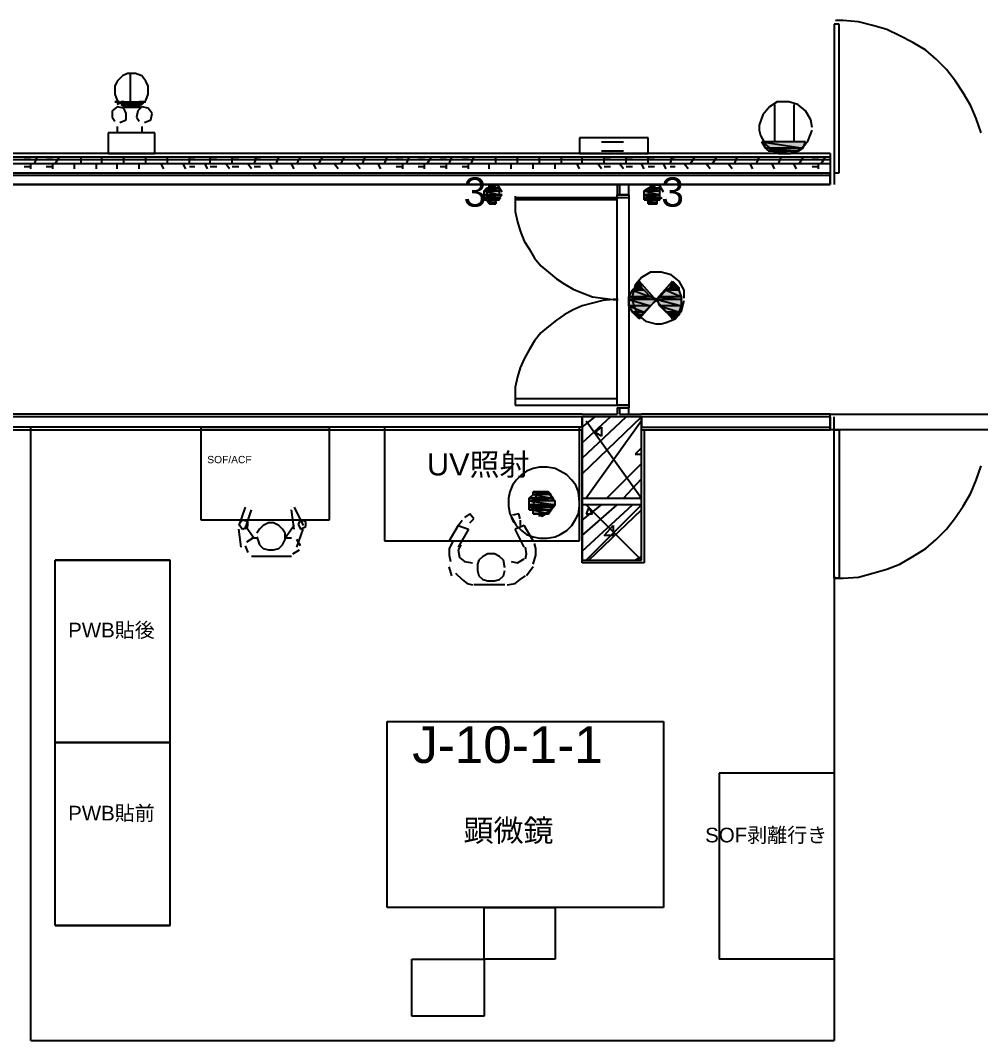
# Model space of a CAD drawing. Header units: millimetres. Extents: x 5 to 415, y 48 to 251.
# Drawn here: x 201.95 to 215.06, y 94.92 to 108.85 of the extents above; entities that cross this region are included whole.
import ezdxf

# ---------------------------------------------------------------- set-up
doc = ezdxf.new("R2010")
doc.units = ezdxf.units.MM
for name, color, linetype in [('H', 7, 'Continuous'), ('P', 7, 'Continuous'), ('T', 7, 'Continuous')]:
    doc.layers.add(name, color=color, linetype=linetype)

msp = doc.modelspace()

# ---------------------------------------------------------------- hatches: boundary and pattern name
at = {"layer": 'H', "linetype": 'Continuous'}
for points in [[(203.288, 107.703), (203.235, 107.738), (203.323, 107.738), (203.288, 107.703)], [(203.288, 107.703), (203.323, 107.738), (203.323, 107.703), (203.288, 107.703)], [(203.323, 107.703), (203.323, 107.738), (203.376, 107.738), (203.376, 107.65), (203.323, 107.703)], [(203.376, 107.65), (203.376, 107.738), (203.412, 107.738), (203.412, 107.65), (203.376, 107.65)], [(203.412, 107.65), (203.412, 107.738), (203.447, 107.738), (203.447, 107.65), (203.412, 107.65)], [(203.447, 107.65), (203.447, 107.738), (203.5, 107.738), (203.5, 107.65), (203.447, 107.65)], [(203.5, 107.65), (203.5, 107.738), (203.535, 107.738), (203.535, 107.65), (203.5, 107.65)], [(203.535, 107.65), (203.535, 107.738), (203.588, 107.738), (203.588, 107.65), (203.535, 107.65)], [(203.588, 107.703), (203.588, 107.738), (203.623, 107.738), (203.623, 107.703), (203.588, 107.703)], [(203.623, 107.703), (203.623, 107.738), (203.659, 107.738), (203.623, 107.703)], [(212.125, 107.103), (212.09, 107.192), (212.69, 107.192), (212.637, 107.103), (212.125, 107.103)], [(212.178, 107.068), (212.125, 107.103), (212.637, 107.103), (212.602, 107.068), (212.178, 107.068)], [(212.302, 107.015), (212.249, 107.068), (212.549, 107.068), (212.46, 107.015), (212.302, 107.015)], [(208.28, 106.504), (208.315, 106.557), (208.492, 106.557), (208.492, 106.504), (208.28, 106.504)], [(208.28, 106.468), (208.28, 106.504), (208.492, 106.504), (208.492, 106.468), (208.28, 106.468)], [(208.28, 106.433), (208.28, 106.468), (208.527, 106.468), (208.492, 106.433), (208.28, 106.433)], [(208.368, 106.557), (208.368, 106.592), (208.403, 106.592), (208.456, 106.557), (208.368, 106.557)], [(210.485, 106.504), (210.52, 106.557), (210.697, 106.557), (210.697, 106.504), (210.485, 106.504)], [(210.485, 106.468), (210.485, 106.504), (210.697, 106.504), (210.697, 106.468), (210.485, 106.468)], [(210.485, 106.433), (210.485, 106.468), (210.697, 106.468), (210.697, 106.433), (210.485, 106.433)], [(210.573, 106.557), (210.573, 106.592), (210.608, 106.592), (210.608, 106.557), (210.573, 106.557)], [(208.28, 106.38), (208.28, 106.433), (208.492, 106.433), (208.492, 106.38), (208.28, 106.38)], [(208.368, 106.345), (208.315, 106.38), (208.456, 106.38), (208.456, 106.345), (208.368, 106.345)], [(210.485, 106.38), (210.485, 106.433), (210.697, 106.433), (210.697, 106.38), (210.485, 106.38)], [(210.52, 106.345), (210.52, 106.38), (210.644, 106.38), (210.644, 106.345), (210.52, 106.345)], [(210.344, 105.198), (210.397, 105.287), (210.432, 105.198), (210.344, 105.198)], [(210.82, 105.198), (210.855, 105.287), (210.943, 105.198), (210.82, 105.198)], [(210.273, 105.075), (210.308, 105.163), (210.485, 105.163), (210.573, 105.075), (210.273, 105.075)], [(210.273, 105.04), (210.273, 105.075), (210.573, 105.075), (210.644, 105.04), (210.273, 105.04)], [(210.308, 105.163), (210.344, 105.198), (210.432, 105.198), (210.485, 105.163), (210.308, 105.163)], [(210.644, 105.04), (210.697, 105.075), (210.996, 105.075), (210.996, 105.04), (210.644, 105.04)], [(210.697, 105.075), (210.785, 105.163), (210.943, 105.163), (210.996, 105.075), (210.697, 105.075)], [(210.785, 105.163), (210.82, 105.198), (210.943, 105.198), (210.943, 105.163), (210.785, 105.163)], [(210.273, 104.951), (210.273, 105.04), (210.644, 105.04), (210.573, 104.951), (210.273, 104.951)], [(210.308, 104.863), (210.273, 104.951), (210.573, 104.951), (210.485, 104.863), (210.308, 104.863)], [(210.697, 104.951), (210.644, 105.04), (210.996, 105.04), (210.996, 104.951), (210.697, 104.951)], [(210.785, 104.863), (210.697, 104.951), (210.996, 104.951), (210.943, 104.863), (210.785, 104.863)], [(210.344, 104.81), (210.308, 104.863), (210.485, 104.863), (210.432, 104.81), (210.344, 104.81)], [(210.397, 104.775), (210.344, 104.81), (210.432, 104.81), (210.397, 104.775)], [(210.855, 104.775), (210.785, 104.863), (210.943, 104.81), (210.855, 104.775)], [(210.943, 104.81), (210.785, 104.863), (210.943, 104.863), (210.943, 104.81)], [(208.915, 102.323), (208.95, 102.358), (209.215, 102.358), (209.215, 102.323), (208.915, 102.323)], [(208.915, 102.27), (208.915, 102.323), (209.215, 102.323), (209.25, 102.27), (208.915, 102.27)], [(208.95, 102.358), (208.95, 102.411), (209.162, 102.411), (209.215, 102.358), (208.95, 102.358)], [(208.915, 102.235), (208.915, 102.27), (209.25, 102.27), (209.25, 102.235), (208.915, 102.235)], [(208.915, 102.2), (208.915, 102.235), (209.25, 102.235), (209.215, 102.2), (208.915, 102.2)], [(208.915, 102.147), (208.915, 102.2), (209.215, 102.2), (209.215, 102.147), (208.915, 102.147)], [(208.95, 102.112), (208.95, 102.147), (209.215, 102.147), (209.162, 102.112), (208.95, 102.112)], [(209.038, 102.076), (209.038, 102.112), (209.127, 102.112), (209.074, 102.076), (209.038, 102.076)]]:
    msp.add_hatch(color=256, dxfattribs=at).paths.add_polyline_path(points)

# ---------------------------------------------------------------- linework, layer by layer
at = {"layer": 'P'}
for points in [[(213.184, 108.85), (213.078, 108.85)], [(213.395, 108.832), (213.184, 108.85)], [(213.131, 108.797), (213.06, 108.797)], [(213.06, 108.797), (213.06, 106.768)], [(213.131, 106.768), (213.131, 108.797)], [(213.589, 108.779), (213.395, 108.832)], [(213.783, 108.726), (213.589, 108.779)], [(213.96, 108.638), (213.783, 108.726)], [(214.136, 108.55), (213.96, 108.638)], [(214.313, 108.444), (214.136, 108.55)], [(214.454, 108.32), (214.313, 108.444)], [(214.595, 108.179), (214.454, 108.32)], [(214.718, 108.021), (214.595, 108.179)], [(203.271, 108.021), (203.235, 107.95)], [(203.271, 108.021), (203.235, 107.95)], [(203.341, 108.091), (203.271, 108.021)], [(203.341, 108.091), (203.271, 108.021)], [(203.412, 108.126), (203.341, 108.091)], [(203.412, 108.126), (203.341, 108.091)], [(203.518, 108.126), (203.412, 108.126)], [(203.518, 108.126), (203.412, 108.126)], [(203.447, 108.126), (203.447, 107.668)], [(203.606, 108.091), (203.518, 108.126)], [(203.606, 108.091), (203.518, 108.126)], [(203.659, 108.021), (203.606, 108.091)], [(203.659, 108.021), (203.606, 108.091)], [(203.694, 107.95), (203.659, 108.021)], [(203.694, 107.95), (203.659, 108.021)], [(214.824, 107.862), (214.718, 108.021)], [(203.235, 107.95), (203.235, 107.844)], [(203.235, 107.95), (203.235, 107.844)], [(203.694, 107.844), (203.694, 107.95)], [(203.694, 107.844), (203.694, 107.95)], [(214.93, 107.685), (214.824, 107.862)], [(203.235, 107.844), (203.271, 107.756)], [(203.235, 107.844), (203.271, 107.756)], [(203.271, 107.738), (203.235, 107.738)], [(203.235, 107.738), (203.271, 107.738)], [(203.271, 107.756), (203.341, 107.703)], [(203.271, 107.756), (203.341, 107.703)], [(203.323, 107.738), (203.271, 107.703)], [(203.271, 107.703), (203.323, 107.738)], [(203.323, 107.738), (203.271, 107.703)], [(203.271, 107.703), (203.323, 107.738)], [(203.359, 107.738), (203.323, 107.703)], [(203.359, 107.738), (203.323, 107.738)], [(203.323, 107.738), (203.359, 107.738)], [(203.412, 107.738), (203.359, 107.668)], [(203.412, 107.738), (203.359, 107.668)], [(203.359, 107.668), (203.359, 107.738)], [(203.359, 107.738), (203.412, 107.738)], [(203.359, 107.668), (203.359, 107.738)], [(203.447, 107.738), (203.412, 107.668)], [(203.447, 107.738), (203.412, 107.668)], [(203.412, 107.668), (203.412, 107.738)], [(203.412, 107.738), (203.447, 107.738)], [(203.412, 107.668), (203.412, 107.738)], [(203.482, 107.738), (203.447, 107.668)], [(203.482, 107.738), (203.447, 107.668)], [(203.447, 107.668), (203.447, 107.738)], [(203.447, 107.738), (203.482, 107.738)], [(203.447, 107.668), (203.447, 107.738)], [(203.535, 107.738), (203.482, 107.668)], [(203.535, 107.738), (203.482, 107.668)], [(203.482, 107.668), (203.482, 107.738)], [(203.482, 107.738), (203.535, 107.738)], [(203.482, 107.668), (203.482, 107.738)], [(203.57, 107.738), (203.535, 107.668)], [(203.57, 107.738), (203.535, 107.668)], [(203.535, 107.668), (203.535, 107.738)], [(203.535, 107.738), (203.57, 107.738)], [(203.535, 107.668), (203.535, 107.738)], [(203.606, 107.738), (203.57, 107.738)], [(203.57, 107.738), (203.606, 107.738)], [(203.57, 107.668), (203.57, 107.738)], [(203.57, 107.738), (203.57, 107.668)], [(203.57, 107.668), (203.57, 107.738)], [(203.57, 107.738), (203.57, 107.703)], [(203.57, 107.668), (203.57, 107.738)], [(203.606, 107.703), (203.659, 107.756)], [(203.606, 107.703), (203.659, 107.756)], [(203.659, 107.738), (203.606, 107.738)], [(203.606, 107.738), (203.659, 107.738)], [(203.659, 107.756), (203.694, 107.844)], [(203.659, 107.756), (203.694, 107.844)], [(203.659, 107.738), (203.659, 107.738)], [(203.659, 107.738), (203.659, 107.738)], [(212.284, 107.738), (212.178, 107.668)], [(212.284, 107.738), (212.178, 107.668)], [(212.355, 107.738), (212.284, 107.738)], [(212.355, 107.738), (212.284, 107.738)], [(212.443, 107.738), (212.355, 107.738)], [(212.443, 107.738), (212.355, 107.738)], [(212.566, 107.703), (212.443, 107.738)], [(212.566, 107.703), (212.443, 107.738)], [(203.271, 107.668), (203.2, 107.615)], [(203.2, 107.615), (203.2, 107.527)], [(203.359, 107.65), (203.271, 107.668)], [(203.323, 107.703), (203.359, 107.668)], [(203.341, 107.703), (203.412, 107.668)], [(203.341, 107.703), (203.412, 107.668)], [(203.359, 107.668), (203.412, 107.668)], [(203.394, 107.58), (203.359, 107.65)], [(203.394, 107.491), (203.394, 107.58)], [(203.412, 107.668), (203.447, 107.668)], [(203.447, 107.668), (203.482, 107.668)], [(203.465, 107.668), (203.606, 107.703)], [(203.465, 107.668), (203.606, 107.703)], [(203.482, 107.668), (203.535, 107.668)], [(203.535, 107.668), (203.57, 107.668)], [(203.553, 107.615), (203.535, 107.527)], [(203.606, 107.668), (203.553, 107.615)], [(203.606, 107.703), (203.57, 107.703)], [(203.57, 107.703), (203.606, 107.703)], [(203.57, 107.703), (203.57, 107.668)], [(203.606, 107.703), (203.606, 107.703)], [(203.606, 107.703), (203.606, 107.703)], [(203.694, 107.65), (203.606, 107.668)], [(203.747, 107.58), (203.694, 107.65)], [(203.729, 107.491), (203.747, 107.58)], [(212.178, 107.668), (212.09, 107.562)], [(212.178, 107.668), (212.09, 107.562)], [(212.249, 107.703), (212.249, 107.192)], [(212.513, 107.703), (212.513, 107.192)], [(212.672, 107.615), (212.566, 107.703)], [(212.672, 107.615), (212.566, 107.703)], [(212.743, 107.491), (212.672, 107.615)], [(212.743, 107.491), (212.672, 107.615)], [(215, 107.509), (214.93, 107.685)], [(203.2, 107.527), (203.235, 107.474)], [(203.306, 107.456), (203.394, 107.491)], [(203.535, 107.527), (203.57, 107.474)], [(203.641, 107.456), (203.729, 107.491)], [(212.09, 107.562), (212.037, 107.421)], [(212.09, 107.562), (212.037, 107.421)], [(212.76, 107.386), (212.743, 107.491)], [(212.76, 107.386), (212.743, 107.491)], [(215.071, 107.315), (215, 107.509)], [(203.782, 107.315), (203.147, 107.315)], [(203.147, 107.315), (203.147, 107.033)], [(203.271, 107.403), (203.271, 107.315)], [(203.606, 107.403), (203.606, 107.315)], [(203.782, 107.033), (203.782, 107.315)], [(212.037, 107.421), (212.037, 107.35)], [(212.037, 107.421), (212.037, 107.35)], [(212.037, 107.35), (212.055, 107.28)], [(212.037, 107.35), (212.055, 107.28)], [(212.707, 107.209), (212.76, 107.35)], [(212.707, 107.209), (212.76, 107.35)], [(210.52, 107.244), (209.585, 107.244)], [(209.585, 107.244), (209.585, 107.033)], [(209.885, 107.192), (210.185, 107.192)], [(210.52, 107.033), (210.52, 107.244)], [(212.055, 107.28), (212.125, 107.156)], [(212.055, 107.28), (212.125, 107.156)], [(212.672, 107.192), (212.072, 107.192)], [(212.072, 107.192), (212.637, 107.103)], [(212.072, 107.192), (212.637, 107.103)], [(212.125, 107.103), (212.072, 107.192)], [(212.672, 107.192), (212.072, 107.192)], [(212.09, 107.192), (212.196, 107.086)], [(212.619, 107.103), (212.707, 107.209)], [(212.619, 107.103), (212.707, 107.209)], [(212.637, 107.103), (212.672, 107.192)], [(213.007, 107.033), (169.157, 107.033)], [(203.147, 107.033), (203.782, 107.033)], [(209.585, 107.033), (210.52, 107.033)], [(209.885, 107.068), (210.185, 107.068)], [(212.125, 107.156), (212.231, 107.068)], [(212.125, 107.156), (212.231, 107.068)], [(212.637, 107.103), (212.125, 107.103)], [(212.637, 107.103), (212.125, 107.103)], [(212.125, 107.103), (212.584, 107.068)], [(212.125, 107.103), (212.584, 107.068)], [(212.161, 107.068), (212.125, 107.103)], [(212.584, 107.068), (212.161, 107.068)], [(212.584, 107.068), (212.161, 107.068)], [(212.161, 107.068), (212.549, 107.068)], [(212.161, 107.068), (212.549, 107.068)], [(212.249, 107.068), (212.161, 107.068)], [(212.196, 107.086), (212.266, 107.05)], [(212.231, 107.068), (212.355, 107.033)], [(212.231, 107.068), (212.355, 107.033)], [(212.549, 107.068), (212.249, 107.068)], [(212.549, 107.068), (212.249, 107.068)], [(212.249, 107.068), (212.46, 107.033)], [(212.249, 107.068), (212.46, 107.033)], [(212.302, 107.033), (212.249, 107.068)], [(212.266, 107.05), (212.355, 107.033)], [(212.46, 107.033), (212.302, 107.033)], [(212.46, 107.033), (212.302, 107.033)], [(212.302, 107.033), (212.425, 107.033)], [(212.302, 107.033), (212.425, 107.033)], [(212.337, 107.033), (212.302, 107.033)], [(212.425, 107.033), (212.337, 107.033)], [(212.355, 107.033), (212.443, 107.033)], [(212.355, 107.033), (212.443, 107.033)], [(212.355, 107.033), (212.443, 107.033)], [(212.425, 107.033), (212.46, 107.033)], [(212.443, 107.033), (212.513, 107.05)], [(212.443, 107.033), (212.513, 107.05)], [(212.443, 107.033), (212.531, 107.05)], [(212.46, 107.033), (212.549, 107.068)], [(212.513, 107.05), (212.619, 107.103)], [(212.513, 107.05), (212.619, 107.103)], [(212.531, 107.05), (212.602, 107.086)], [(212.549, 107.068), (212.584, 107.068)], [(212.584, 107.068), (212.637, 107.103)], [(212.602, 107.086), (212.672, 107.156)], [(213.007, 107.033), (213.007, 106.609)], [(213.007, 106.98), (169.157, 106.98)], [(213.007, 106.98), (169.157, 106.98)], [(213.007, 106.945), (169.157, 106.945)], [(213.007, 106.892), (169.157, 106.892)], [(202.001, 106.98), (202.089, 106.98)], [(202.089, 106.821), (202.089, 106.892)], [(202.142, 106.892), (202.177, 106.98)], [(202.3, 106.98), (202.389, 106.98)], [(202.389, 106.821), (202.389, 106.892)], [(202.424, 106.892), (202.477, 106.98)], [(202.688, 106.821), (202.688, 106.892)], [(202.777, 106.892), (202.777, 106.98)], [(202.988, 106.821), (202.988, 106.892)], [(203.059, 106.892), (203.059, 106.98)], [(203.271, 106.821), (203.271, 106.892)], [(203.359, 106.892), (203.359, 106.98)], [(203.57, 106.821), (203.57, 106.892)], [(203.659, 106.892), (203.659, 106.98)], [(203.906, 106.821), (203.87, 106.892)], [(203.958, 106.892), (203.958, 106.98)], [(204.205, 106.821), (204.17, 106.892)], [(204.258, 106.98), (204.329, 106.98)], [(204.258, 106.892), (204.258, 106.98)], [(204.505, 106.821), (204.47, 106.892)], [(204.541, 106.98), (204.629, 106.98)], [(204.541, 106.892), (204.541, 106.98)], [(204.805, 106.821), (204.752, 106.892)], [(204.84, 106.98), (204.929, 106.98)], [(204.84, 106.892), (204.84, 106.98)], [(205.105, 106.821), (205.052, 106.892)], [(205.14, 106.98), (205.228, 106.98)], [(205.14, 106.892), (205.176, 106.98)], [(205.387, 106.821), (205.352, 106.892)], [(205.44, 106.892), (205.475, 106.98)], [(205.687, 106.821), (205.652, 106.892)], [(205.722, 106.892), (205.775, 106.98)], [(205.987, 106.821), (205.952, 106.892)], [(206.022, 106.892), (206.075, 106.98)], [(206.287, 106.821), (206.234, 106.892)], [(206.322, 106.892), (206.375, 106.98)], [(206.587, 106.821), (206.534, 106.892)], [(206.622, 106.892), (206.657, 106.98)], [(206.869, 106.821), (206.834, 106.892)], [(206.922, 106.892), (206.957, 106.98)], [(207.081, 106.98), (207.169, 106.98)], [(207.169, 106.821), (207.169, 106.892)], [(207.222, 106.892), (207.257, 106.98)], [(207.38, 106.98), (207.469, 106.98)], [(207.469, 106.821), (207.469, 106.892)], [(207.504, 106.892), (207.557, 106.98)], [(207.68, 106.98), (207.768, 106.98)], [(207.768, 106.821), (207.768, 106.892)], [(207.804, 106.892), (207.839, 106.98)], [(207.98, 106.98), (208.068, 106.98)], [(208.068, 106.821), (208.068, 106.892)], [(208.104, 106.892), (208.139, 106.98)], [(208.351, 106.821), (208.351, 106.892)], [(208.439, 106.892), (208.439, 106.98)], [(208.65, 106.821), (208.65, 106.892)], [(208.739, 106.892), (208.739, 106.98)], [(208.95, 106.821), (208.95, 106.892)], [(209.038, 106.892), (209.038, 106.98)], [(209.25, 106.821), (209.25, 106.892)], [(209.338, 106.892), (209.338, 106.98)], [(209.585, 106.821), (209.55, 106.892)], [(209.621, 106.892), (209.621, 106.98)], [(209.885, 106.821), (209.832, 106.892)], [(209.92, 106.98), (210.009, 106.98)], [(209.92, 106.892), (209.92, 106.98)], [(210.185, 106.821), (210.132, 106.892)], [(210.22, 106.98), (210.308, 106.98)], [(210.22, 106.892), (210.22, 106.98)], [(210.467, 106.821), (210.432, 106.892)], [(210.52, 106.98), (210.608, 106.98)], [(210.52, 106.892), (210.52, 106.98)], [(210.767, 106.821), (210.732, 106.892)], [(210.82, 106.98), (210.891, 106.98)], [(210.82, 106.892), (210.855, 106.98)], [(211.067, 106.821), (211.014, 106.892)], [(211.102, 106.892), (211.155, 106.98)], [(211.367, 106.821), (211.314, 106.892)], [(211.402, 106.892), (211.455, 106.98)], [(211.667, 106.821), (211.614, 106.892)], [(211.702, 106.892), (211.737, 106.98)], [(211.949, 106.821), (211.914, 106.892)], [(212.002, 106.892), (212.037, 106.98)], [(212.249, 106.821), (212.213, 106.892)], [(212.302, 106.892), (212.337, 106.98)], [(212.549, 106.821), (212.513, 106.892)], [(212.584, 106.892), (212.637, 106.98)], [(212.76, 106.98), (212.848, 106.98)], [(212.848, 106.821), (212.848, 106.892)], [(212.884, 106.892), (212.937, 106.98)], [(169.157, 106.768), (213.007, 106.768)], [(202.001, 106.856), (202.089, 106.856)], [(202.001, 106.768), (202.089, 106.768)], [(202.3, 106.856), (202.389, 106.856)], [(202.3, 106.768), (202.389, 106.768)], [(204.258, 106.856), (204.329, 106.856)], [(204.258, 106.768), (204.329, 106.768)], [(204.541, 106.856), (204.629, 106.856)], [(204.541, 106.768), (204.629, 106.768)], [(204.84, 106.856), (204.929, 106.856)], [(204.84, 106.768), (204.929, 106.768)], [(205.14, 106.856), (205.228, 106.856)], [(205.14, 106.768), (205.228, 106.768)], [(207.081, 106.856), (207.169, 106.856)], [(207.081, 106.768), (207.169, 106.768)], [(207.38, 106.856), (207.469, 106.856)], [(207.38, 106.768), (207.469, 106.768)], [(207.68, 106.856), (207.768, 106.856)], [(207.68, 106.768), (207.768, 106.768)], [(207.98, 106.856), (208.068, 106.856)], [(207.98, 106.768), (208.068, 106.768)], [(209.92, 106.856), (210.009, 106.856)], [(209.92, 106.768), (210.009, 106.768)], [(210.22, 106.856), (210.308, 106.856)], [(210.22, 106.768), (210.308, 106.768)], [(210.52, 106.856), (210.608, 106.856)], [(210.52, 106.768), (210.608, 106.768)], [(210.82, 106.856), (210.891, 106.856)], [(210.82, 106.768), (210.891, 106.768)], [(212.76, 106.856), (212.848, 106.856)], [(212.76, 106.768), (212.848, 106.768)], [(213.007, 106.609), (213.007, 106.768)], [(213.007, 106.768), (213.007, 106.609)], [(213.06, 106.768), (213.131, 106.768)], [(213.06, 106.768), (213.06, 106.609)], [(213.007, 106.733), (169.157, 106.733)], [(169.157, 106.609), (213.007, 106.609)], [(213.007, 106.609), (169.157, 106.609)], [(169.157, 106.609), (213.007, 106.609)], [(208.403, 106.609), (208.333, 106.557)], [(208.351, 106.609), (208.439, 106.557)], [(208.351, 106.557), (208.351, 106.609)], [(208.474, 106.592), (208.403, 106.609)], [(208.403, 106.609), (208.439, 106.557)], [(208.439, 106.557), (208.403, 106.609)], [(210.097, 106.609), (210.097, 106.468)], [(210.256, 106.609), (210.132, 106.609)], [(210.132, 106.609), (210.132, 106.468)], [(210.256, 106.468), (210.256, 106.609)], [(210.256, 106.468), (210.256, 106.609)], [(210.591, 106.609), (210.538, 106.557)], [(210.555, 106.609), (210.555, 106.557)], [(210.555, 106.557), (210.555, 106.609)], [(210.679, 106.592), (210.591, 106.609)], [(210.608, 106.609), (210.608, 106.557)], [(210.608, 106.557), (210.608, 106.609)], [(213.007, 106.609), (213.007, 106.733)], [(213.007, 106.733), (213.007, 106.609)], [(213.007, 106.609), (213.007, 106.733)], [(213.007, 106.609), (213.007, 106.733)], [(213.007, 106.609), (213.007, 106.733)], [(208.28, 106.521), (208.315, 106.557)], [(208.492, 106.521), (208.28, 106.521)], [(208.492, 106.521), (208.28, 106.521)], [(208.28, 106.521), (208.492, 106.521)], [(208.28, 106.521), (208.492, 106.521)], [(208.492, 106.521), (208.28, 106.521)], [(208.492, 106.521), (208.28, 106.521)], [(208.28, 106.521), (208.492, 106.468)], [(208.28, 106.521), (208.492, 106.468)], [(208.28, 106.468), (208.28, 106.521)], [(208.492, 106.468), (208.28, 106.468)], [(208.527, 106.468), (208.28, 106.468)], [(208.28, 106.468), (208.527, 106.468)], [(208.527, 106.468), (208.28, 106.468)], [(208.28, 106.468), (208.492, 106.468)], [(208.527, 106.468), (208.28, 106.468)], [(208.28, 106.468), (208.492, 106.433)], [(208.28, 106.468), (208.492, 106.433)], [(208.28, 106.433), (208.28, 106.468)], [(208.333, 106.557), (208.315, 106.468)], [(208.439, 106.557), (208.315, 106.557)], [(208.315, 106.557), (208.351, 106.557)], [(208.492, 106.557), (208.315, 106.557)], [(208.315, 106.557), (208.492, 106.557)], [(208.492, 106.557), (208.315, 106.557)], [(208.315, 106.557), (208.439, 106.557)], [(208.492, 106.557), (208.315, 106.557)], [(208.315, 106.557), (208.492, 106.521)], [(208.315, 106.557), (208.492, 106.521)], [(208.315, 106.468), (208.368, 106.415)], [(208.439, 106.557), (208.351, 106.557)], [(208.439, 106.557), (208.351, 106.557)], [(208.351, 106.557), (208.439, 106.557)], [(208.351, 106.557), (208.439, 106.557)], [(208.439, 106.557), (208.351, 106.557)], [(208.439, 106.557), (208.351, 106.557)], [(208.351, 106.557), (208.439, 106.557)], [(208.351, 106.557), (208.439, 106.557)], [(208.439, 106.557), (208.439, 106.557)], [(208.439, 106.557), (208.439, 106.557)], [(208.439, 106.557), (208.439, 106.557)], [(208.439, 106.557), (208.492, 106.557)], [(208.527, 106.504), (208.474, 106.592)], [(208.492, 106.521), (208.492, 106.557)], [(208.492, 106.521), (208.492, 106.521)], [(208.492, 106.521), (208.492, 106.521)], [(208.492, 106.468), (208.492, 106.521)], [(208.492, 106.468), (208.527, 106.468)], [(208.492, 106.433), (208.527, 106.468)], [(210.097, 103.681), (210.097, 106.468)], [(210.256, 106.468), (210.097, 106.468)], [(210.097, 106.468), (210.256, 106.468)], [(210.22, 106.468), (210.132, 106.468)], [(210.132, 106.468), (210.22, 106.468)], [(210.22, 106.468), (210.132, 106.468)], [(210.22, 106.468), (210.132, 106.468)], [(210.22, 106.468), (210.132, 106.468)], [(210.256, 106.468), (210.256, 103.558)], [(210.467, 106.521), (210.52, 106.557)], [(210.679, 106.521), (210.467, 106.521)], [(210.679, 106.521), (210.467, 106.521)], [(210.467, 106.521), (210.679, 106.521)], [(210.467, 106.521), (210.679, 106.521)], [(210.679, 106.521), (210.467, 106.521)], [(210.679, 106.521), (210.467, 106.521)], [(210.467, 106.521), (210.679, 106.468)], [(210.467, 106.521), (210.679, 106.468)], [(210.467, 106.468), (210.467, 106.521)], [(210.679, 106.468), (210.467, 106.468)], [(210.679, 106.468), (210.467, 106.468)], [(210.467, 106.468), (210.679, 106.468)], [(210.467, 106.468), (210.679, 106.468)], [(210.679, 106.468), (210.467, 106.468)], [(210.679, 106.468), (210.467, 106.468)], [(210.467, 106.468), (210.679, 106.433)], [(210.467, 106.468), (210.679, 106.433)], [(210.467, 106.433), (210.467, 106.468)], [(210.538, 106.557), (210.52, 106.468)], [(210.644, 106.557), (210.52, 106.557)], [(210.52, 106.557), (210.555, 106.557)], [(210.644, 106.557), (210.52, 106.557)], [(210.52, 106.557), (210.644, 106.557)], [(210.52, 106.557), (210.644, 106.557)], [(210.644, 106.557), (210.52, 106.557)], [(210.679, 106.557), (210.52, 106.557)], [(210.52, 106.557), (210.679, 106.557)], [(210.679, 106.557), (210.52, 106.557)], [(210.52, 106.557), (210.644, 106.557)], [(210.679, 106.557), (210.52, 106.557)], [(210.52, 106.557), (210.679, 106.521)], [(210.52, 106.557), (210.679, 106.521)], [(210.52, 106.468), (210.555, 106.415)], [(210.555, 106.557), (210.644, 106.557)], [(210.608, 106.557), (210.644, 106.557)], [(210.644, 106.557), (210.608, 106.557)], [(210.644, 106.557), (210.644, 106.557)], [(210.644, 106.557), (210.644, 106.557)], [(210.644, 106.557), (210.679, 106.557)], [(210.732, 106.504), (210.679, 106.592)], [(210.679, 106.521), (210.679, 106.557)], [(210.679, 106.521), (210.679, 106.521)], [(210.679, 106.521), (210.679, 106.521)], [(210.679, 106.468), (210.679, 106.521)], [(210.679, 106.468), (210.679, 106.468)], [(210.679, 106.468), (210.679, 106.468)], [(210.679, 106.433), (210.679, 106.468)], [(208.492, 106.433), (208.28, 106.433)], [(208.492, 106.433), (208.28, 106.433)], [(208.28, 106.433), (208.492, 106.433)], [(208.28, 106.433), (208.492, 106.433)], [(208.492, 106.433), (208.28, 106.433)], [(208.492, 106.433), (208.28, 106.433)], [(208.28, 106.433), (208.492, 106.398)], [(208.28, 106.433), (208.492, 106.398)], [(208.28, 106.398), (208.28, 106.433)], [(208.492, 106.398), (208.28, 106.398)], [(208.492, 106.398), (208.28, 106.398)], [(208.28, 106.398), (208.315, 106.398)], [(208.28, 106.398), (208.492, 106.398)], [(208.492, 106.398), (208.28, 106.398)], [(208.315, 106.398), (208.492, 106.398)], [(208.439, 106.398), (208.315, 106.398)], [(208.315, 106.398), (208.439, 106.398)], [(208.439, 106.398), (208.315, 106.398)], [(208.315, 106.398), (208.492, 106.398)], [(208.439, 106.398), (208.315, 106.398)], [(208.315, 106.398), (208.439, 106.345)], [(208.315, 106.398), (208.439, 106.345)], [(208.351, 106.345), (208.315, 106.398)], [(208.439, 106.345), (208.351, 106.345)], [(208.439, 106.345), (208.351, 106.345)], [(208.351, 106.345), (208.439, 106.345)], [(208.351, 106.345), (208.439, 106.345)], [(208.439, 106.345), (208.351, 106.345)], [(208.403, 106.345), (208.351, 106.345)], [(208.351, 106.345), (208.403, 106.345)], [(208.368, 106.415), (208.439, 106.398)], [(208.403, 106.345), (208.439, 106.345)], [(208.439, 106.345), (208.403, 106.345)], [(208.439, 106.398), (208.509, 106.433)], [(208.492, 106.398), (208.439, 106.398)], [(208.439, 106.345), (208.439, 106.398)], [(208.439, 106.345), (208.439, 106.345)], [(208.439, 106.345), (208.439, 106.345)], [(208.492, 106.433), (208.492, 106.433)], [(208.492, 106.433), (208.492, 106.433)], [(208.492, 106.398), (208.492, 106.433)], [(208.492, 106.398), (208.492, 106.398)], [(208.703, 106.451), (208.703, 106.38)], [(208.703, 106.433), (210.097, 106.433)], [(210.097, 106.398), (208.703, 106.398)], [(208.703, 106.38), (208.703, 106.239)], [(210.097, 106.433), (210.256, 106.433)], [(210.679, 106.433), (210.467, 106.433)], [(210.679, 106.433), (210.467, 106.433)], [(210.467, 106.433), (210.679, 106.433)], [(210.467, 106.433), (210.679, 106.433)], [(210.679, 106.433), (210.467, 106.433)], [(210.679, 106.433), (210.467, 106.433)], [(210.467, 106.433), (210.679, 106.398)], [(210.467, 106.433), (210.679, 106.398)], [(210.467, 106.398), (210.467, 106.433)], [(210.679, 106.398), (210.467, 106.398)], [(210.679, 106.398), (210.467, 106.398)], [(210.467, 106.398), (210.52, 106.398)], [(210.467, 106.398), (210.679, 106.398)], [(210.679, 106.398), (210.467, 106.398)], [(210.52, 106.398), (210.679, 106.398)], [(210.644, 106.398), (210.52, 106.398)], [(210.52, 106.398), (210.644, 106.398)], [(210.644, 106.398), (210.52, 106.398)], [(210.52, 106.398), (210.679, 106.398)], [(210.644, 106.398), (210.52, 106.398)], [(210.52, 106.398), (210.644, 106.345)], [(210.52, 106.398), (210.644, 106.345)], [(210.52, 106.345), (210.52, 106.398)], [(210.644, 106.345), (210.52, 106.345)], [(210.644, 106.345), (210.52, 106.345)], [(210.52, 106.345), (210.608, 106.345)], [(210.52, 106.345), (210.608, 106.345)], [(210.555, 106.345), (210.52, 106.345)], [(210.555, 106.415), (210.644, 106.398)], [(210.608, 106.345), (210.555, 106.345)], [(210.555, 106.345), (210.608, 106.345)], [(210.608, 106.345), (210.555, 106.345)], [(210.608, 106.345), (210.644, 106.345)], [(210.608, 106.345), (210.608, 106.345)], [(210.608, 106.345), (210.608, 106.345)], [(210.644, 106.398), (210.714, 106.433)], [(210.679, 106.398), (210.644, 106.398)], [(210.644, 106.345), (210.644, 106.398)], [(210.679, 106.433), (210.679, 106.433)], [(210.679, 106.433), (210.679, 106.433)], [(210.679, 106.398), (210.679, 106.433)], [(210.679, 106.398), (210.679, 106.398)], [(208.703, 106.239), (208.739, 106.098)], [(208.739, 106.098), (208.774, 105.974)], [(208.774, 105.974), (208.827, 105.833)], [(208.827, 105.833), (208.897, 105.728)], [(208.897, 105.728), (208.968, 105.604)], [(208.968, 105.604), (209.056, 105.498)], [(209.056, 105.498), (209.162, 105.41)], [(209.162, 105.41), (209.268, 105.322)], [(210.555, 105.41), (210.432, 105.339)], [(210.626, 105.41), (210.555, 105.41)], [(210.697, 105.41), (210.626, 105.41)], [(210.838, 105.375), (210.697, 105.41)], [(210.943, 105.287), (210.838, 105.375)], [(209.268, 105.322), (209.374, 105.251)], [(209.374, 105.251), (209.497, 105.181)], [(210.344, 105.234), (210.308, 105.093)], [(210.432, 105.339), (210.344, 105.234)], [(210.344, 105.198), (210.397, 105.287)], [(210.855, 104.775), (210.397, 105.287)], [(210.397, 104.775), (210.855, 105.287)], [(210.397, 105.287), (210.432, 105.198)], [(210.82, 105.198), (210.855, 105.287)], [(210.855, 105.287), (210.943, 105.198)], [(211.014, 105.163), (210.943, 105.287)], [(209.497, 105.181), (209.621, 105.128)], [(209.621, 105.128), (209.762, 105.075)], [(209.762, 105.075), (209.903, 105.057)], [(210.256, 105.075), (210.308, 105.163)], [(210.555, 105.075), (210.256, 105.075)], [(210.555, 105.075), (210.256, 105.075)], [(210.256, 105.075), (210.644, 105.04)], [(210.256, 105.075), (210.644, 105.04)], [(210.256, 105.04), (210.256, 105.075)], [(210.308, 105.163), (210.344, 105.198)], [(210.467, 105.163), (210.308, 105.163)], [(210.467, 105.163), (210.308, 105.163)], [(210.308, 105.163), (210.555, 105.075)], [(210.308, 105.163), (210.555, 105.075)], [(210.308, 105.093), (210.308, 105.022)], [(210.432, 105.198), (210.344, 105.198)], [(210.432, 105.198), (210.344, 105.198)], [(210.344, 105.198), (210.467, 105.163)], [(210.344, 105.198), (210.467, 105.163)], [(210.467, 105.163), (210.432, 105.198)], [(210.555, 105.075), (210.467, 105.163)], [(210.644, 105.04), (210.555, 105.075)], [(210.644, 105.04), (210.679, 105.075)], [(210.679, 105.075), (210.767, 105.163)], [(210.979, 105.075), (210.679, 105.075)], [(210.979, 105.075), (210.679, 105.075)], [(210.679, 105.075), (210.979, 105.04)], [(210.679, 105.075), (210.979, 105.04)], [(210.767, 105.163), (210.82, 105.198)], [(210.943, 105.163), (210.767, 105.163)], [(210.943, 105.163), (210.767, 105.163)], [(210.767, 105.163), (210.979, 105.075)], [(210.767, 105.163), (210.979, 105.075)], [(210.943, 105.198), (210.82, 105.198)], [(210.943, 105.198), (210.82, 105.198)], [(210.82, 105.198), (210.943, 105.163)], [(210.82, 105.198), (210.943, 105.163)], [(210.943, 105.163), (210.943, 105.198)], [(210.979, 105.075), (210.943, 105.163)], [(210.979, 105.04), (210.979, 105.075)], [(211.014, 105.057), (211.014, 105.163)], [(209.621, 104.951), (209.497, 104.898)], [(209.762, 104.987), (209.621, 104.951)], [(209.903, 105.022), (209.762, 104.987)], [(209.903, 105.057), (210.044, 105.04)], [(210.044, 105.04), (209.903, 105.022)], [(210.044, 105.04), (210.114, 105.04)], [(210.114, 105.04), (210.044, 105.04)], [(210.644, 105.04), (210.256, 105.04)], [(210.644, 105.04), (210.256, 105.04)], [(210.256, 105.04), (210.555, 104.951)], [(210.256, 105.04), (210.555, 104.951)], [(210.256, 104.951), (210.256, 105.04)], [(210.555, 104.951), (210.256, 104.951)], [(210.555, 104.951), (210.256, 104.951)], [(210.256, 104.951), (210.467, 104.863)], [(210.256, 104.951), (210.467, 104.863)], [(210.308, 104.863), (210.256, 104.951)], [(210.308, 105.022), (210.326, 104.951)], [(210.326, 104.951), (210.379, 104.828)], [(210.467, 104.863), (210.555, 104.951)], [(210.555, 104.951), (210.644, 105.04)], [(210.979, 105.04), (210.644, 105.04)], [(210.979, 105.04), (210.644, 105.04)], [(210.644, 105.04), (210.979, 104.951)], [(210.644, 105.04), (210.979, 104.951)], [(210.679, 104.951), (210.644, 105.04)], [(210.979, 104.951), (210.679, 104.951)], [(210.979, 104.951), (210.679, 104.951)], [(210.679, 104.951), (210.943, 104.863)], [(210.679, 104.951), (210.943, 104.863)], [(210.767, 104.863), (210.679, 104.951)], [(210.943, 104.863), (210.979, 104.951)], [(210.979, 104.951), (210.979, 105.04)], [(210.979, 104.881), (211.014, 105.022)], [(209.374, 104.828), (209.268, 104.757)], [(209.497, 104.898), (209.374, 104.828)], [(210.467, 104.863), (210.308, 104.863)], [(210.467, 104.863), (210.308, 104.863)], [(210.308, 104.863), (210.432, 104.828)], [(210.308, 104.863), (210.432, 104.828)], [(210.344, 104.828), (210.308, 104.863)], [(210.344, 104.828), (210.432, 104.828)], [(210.397, 104.775), (210.344, 104.828)], [(210.432, 104.828), (210.344, 104.828)], [(210.379, 104.828), (210.485, 104.74)], [(210.432, 104.828), (210.397, 104.775)], [(210.432, 104.828), (210.467, 104.863)], [(210.943, 104.863), (210.767, 104.863)], [(210.767, 104.863), (210.943, 104.828)], [(210.943, 104.828), (210.767, 104.863)], [(210.767, 104.863), (210.943, 104.863)], [(210.943, 104.828), (210.767, 104.863)], [(210.82, 104.828), (210.943, 104.828)], [(210.855, 104.775), (210.82, 104.828)], [(210.943, 104.828), (210.855, 104.775)], [(210.891, 104.775), (210.979, 104.881)], [(210.943, 104.863), (210.943, 104.828)], [(209.162, 104.669), (209.056, 104.581)], [(209.268, 104.757), (209.162, 104.669)], [(210.485, 104.74), (210.626, 104.704)], [(210.626, 104.704), (210.697, 104.704)], [(210.697, 104.704), (210.767, 104.722)], [(210.767, 104.722), (210.891, 104.775)], [(209.056, 104.581), (208.968, 104.475)], [(208.968, 104.475), (208.897, 104.352)], [(208.897, 104.352), (208.827, 104.228)], [(208.774, 104.105), (208.739, 103.981)], [(208.827, 104.228), (208.774, 104.105)], [(208.739, 103.981), (208.703, 103.84)], [(208.703, 103.84), (208.703, 103.699)], [(208.703, 103.699), (208.703, 103.611)], [(208.703, 103.681), (208.703, 103.593)], [(210.097, 103.681), (208.703, 103.681)], [(210.097, 103.681), (208.703, 103.681)], [(208.703, 103.681), (208.703, 103.593)], [(210.097, 103.593), (210.097, 103.681)], [(210.097, 103.593), (210.097, 103.681)], [(208.703, 103.593), (210.097, 103.593)], [(208.703, 103.593), (210.097, 103.593)], [(210.256, 103.593), (210.097, 103.593)], [(210.097, 103.558), (210.097, 103.47)], [(210.097, 103.558), (210.256, 103.558)], [(210.256, 103.558), (210.097, 103.558)], [(210.132, 103.558), (210.132, 103.47)], [(210.22, 103.558), (210.132, 103.558)], [(210.132, 103.558), (210.22, 103.558)], [(210.22, 103.558), (210.132, 103.558)], [(210.132, 103.558), (210.22, 103.558)], [(210.132, 103.558), (210.22, 103.558)], [(210.256, 103.47), (210.256, 103.558)], [(210.256, 103.47), (210.256, 103.558)], [(209.621, 103.47), (197.256, 103.47)], [(209.621, 103.434), (197.256, 103.434)], [(209.621, 103.47), (210.097, 103.47)], [(209.621, 103.293), (209.797, 103.434)], [(209.621, 103.082), (210.009, 103.434)], [(209.621, 102.87), (210.22, 103.434)], [(209.621, 102.658), (210.432, 103.434)], [(210.432, 103.434), (209.621, 103.434)], [(209.621, 103.434), (209.621, 102.323)], [(209.621, 103.293), (209.621, 103.434)], [(210.132, 103.47), (210.256, 103.47)], [(210.256, 103.47), (210.432, 103.47)], [(213.007, 103.47), (210.432, 103.47)], [(210.432, 102.323), (210.432, 103.434)], [(210.432, 103.434), (210.432, 103.293)], [(213.007, 103.434), (210.432, 103.434)], [(213.007, 103.47), (217.205, 103.47)], [(213.007, 103.258), (213.007, 103.47)], [(213.007, 103.434), (213.007, 103.293)], [(213.007, 103.293), (213.007, 103.434)], [(213.007, 103.434), (213.007, 103.293)], [(213.007, 103.434), (213.007, 103.258)], [(213.007, 103.434), (213.007, 103.293)], [(213.007, 103.434), (213.007, 103.293)], [(213.06, 103.258), (213.06, 103.434)], [(209.621, 103.293), (197.256, 103.293)], [(202.089, 94.915), (202.089, 103.293)], [(204.417, 102.023), (204.417, 103.293)], [(204.417, 103.293), (206.163, 103.293)], [(206.163, 103.293), (206.163, 102.023)], [(206.922, 103.293), (206.922, 101.741)], [(209.585, 103.293), (206.922, 103.293)], [(209.585, 101.741), (209.585, 103.293)], [(209.673, 103.382), (210.432, 102.323)], [(210.432, 103.382), (209.673, 102.323)], [(209.797, 103.223), (209.885, 103.293)], [(209.885, 103.293), (209.885, 103.17)], [(210.432, 103.293), (213.007, 103.293)], [(197.256, 103.258), (209.621, 103.258)], [(209.621, 101.441), (209.621, 103.258)], [(209.885, 103.17), (209.797, 103.223)], [(210.432, 103.258), (213.007, 103.258)], [(210.467, 103.258), (210.467, 101.441)], [(217.082, 103.258), (213.007, 103.258)], [(213.06, 101.23), (213.06, 103.258)], [(213.06, 103.258), (213.131, 103.258)], [(213.131, 103.258), (213.131, 101.23)], [(210.432, 103.011), (210.344, 102.923)], [(210.344, 102.923), (210.432, 102.923)], [(208.95, 102.729), (208.862, 102.694)], [(209.038, 102.747), (208.95, 102.729)], [(209.144, 102.747), (209.038, 102.747)], [(209.25, 102.729), (209.144, 102.747)], [(209.321, 102.694), (209.25, 102.729)], [(209.956, 102.323), (210.432, 102.799)], [(215, 102.57), (215.071, 102.764)], [(208.721, 102.57), (208.668, 102.5)], [(208.792, 102.641), (208.721, 102.57)], [(208.862, 102.694), (208.792, 102.641)], [(209.409, 102.641), (209.321, 102.694)], [(209.479, 102.57), (209.409, 102.641)], [(209.532, 102.5), (209.479, 102.57)], [(210.185, 102.323), (210.432, 102.588)], [(214.93, 102.394), (215, 102.57)], [(208.668, 102.5), (208.633, 102.411)], [(209.568, 102.411), (209.532, 102.5)], [(208.633, 102.411), (208.615, 102.323)], [(208.615, 102.323), (208.615, 102.217)], [(208.897, 102.323), (208.95, 102.376)], [(209.197, 102.323), (208.897, 102.323)], [(209.197, 102.323), (208.897, 102.323)], [(208.897, 102.323), (209.197, 102.323)], [(208.897, 102.323), (209.197, 102.323)], [(209.197, 102.323), (208.897, 102.323)], [(209.197, 102.323), (208.897, 102.323)], [(208.897, 102.323), (209.25, 102.288)], [(208.897, 102.323), (209.25, 102.288)], [(208.897, 102.288), (208.897, 102.323)], [(209.25, 102.288), (208.897, 102.288)], [(209.25, 102.288), (208.897, 102.288)], [(208.897, 102.288), (209.25, 102.235)], [(208.897, 102.288), (209.25, 102.235)], [(208.897, 102.235), (208.897, 102.288)], [(208.986, 102.411), (208.95, 102.411)], [(208.95, 102.411), (209.162, 102.411)], [(209.162, 102.411), (208.95, 102.411)], [(208.95, 102.411), (209.197, 102.376)], [(208.95, 102.411), (209.197, 102.376)], [(208.95, 102.376), (208.95, 102.411)], [(209.021, 102.394), (208.95, 102.288)], [(209.197, 102.376), (208.95, 102.376)], [(209.197, 102.376), (208.95, 102.376)], [(208.95, 102.376), (209.197, 102.323)], [(208.95, 102.376), (209.197, 102.323)], [(208.95, 102.288), (208.968, 102.182)], [(209.162, 102.411), (208.986, 102.411)], [(208.986, 102.411), (209.038, 102.411)], [(209.162, 102.411), (208.986, 102.411)], [(208.986, 102.411), (209.162, 102.411)], [(209.162, 102.411), (208.986, 102.411)], [(209.127, 102.411), (209.021, 102.394)], [(209.127, 102.411), (209.038, 102.411)], [(209.038, 102.411), (209.127, 102.411)], [(209.127, 102.411), (209.038, 102.411)], [(209.038, 102.411), (209.074, 102.411)], [(209.127, 102.411), (209.038, 102.411)], [(209.038, 102.411), (209.162, 102.411)], [(209.038, 102.411), (209.162, 102.411)], [(209.074, 102.411), (209.127, 102.411)], [(209.215, 102.341), (209.127, 102.411)], [(209.162, 102.411), (209.127, 102.411)], [(209.162, 102.411), (209.162, 102.411)], [(209.197, 102.376), (209.162, 102.411)], [(209.197, 102.323), (209.197, 102.376)], [(209.197, 102.323), (209.197, 102.323)], [(209.197, 102.323), (209.197, 102.323)], [(209.25, 102.288), (209.197, 102.323)], [(209.25, 102.27), (209.215, 102.341)], [(209.25, 102.235), (209.25, 102.288)], [(209.585, 102.27), (209.568, 102.411)], [(209.621, 102.323), (209.621, 102.235)], [(209.621, 102.323), (210.432, 102.323)], [(210.432, 102.235), (210.432, 102.323)], [(214.824, 102.217), (214.93, 102.394)], [(205.017, 102.2), (204.929, 101.953)], [(205.017, 101.9), (205.105, 102.164)], [(205.687, 101.9), (205.652, 102.164)], [(205.687, 102.2), (205.811, 101.953)], [(208.615, 102.217), (208.633, 102.112)], [(209.25, 102.235), (208.897, 102.235)], [(209.25, 102.235), (208.897, 102.235)], [(208.897, 102.235), (209.25, 102.235)], [(208.897, 102.235), (209.25, 102.235)], [(209.25, 102.235), (208.897, 102.235)], [(209.25, 102.235), (208.897, 102.235)], [(208.897, 102.235), (209.197, 102.2)], [(208.897, 102.235), (209.197, 102.2)], [(208.897, 102.2), (208.897, 102.235)], [(209.197, 102.2), (208.897, 102.2)], [(209.197, 102.2), (208.897, 102.2)], [(208.897, 102.2), (209.197, 102.164)], [(208.897, 102.2), (209.197, 102.164)], [(208.897, 102.164), (208.897, 102.2)], [(209.197, 102.164), (208.897, 102.164)], [(209.197, 102.164), (208.897, 102.164)], [(208.897, 102.164), (208.95, 102.164)], [(208.897, 102.164), (209.197, 102.164)], [(209.197, 102.164), (208.897, 102.164)], [(208.95, 102.164), (209.197, 102.164)], [(209.197, 102.164), (208.95, 102.164)], [(208.95, 102.164), (209.162, 102.112)], [(208.95, 102.164), (209.162, 102.112)], [(208.95, 102.112), (208.95, 102.164)], [(208.968, 102.182), (209.074, 102.112)], [(209.074, 102.112), (209.18, 102.147)], [(209.162, 102.112), (209.197, 102.164)], [(209.18, 102.147), (209.25, 102.235)], [(209.197, 102.2), (209.25, 102.235)], [(209.197, 102.164), (209.197, 102.2)], [(209.197, 102.164), (209.197, 102.164)], [(209.25, 102.235), (209.25, 102.235)], [(209.25, 102.235), (209.25, 102.235)], [(209.568, 102.112), (209.585, 102.217)], [(209.621, 102.023), (209.885, 102.235)], [(209.621, 101.812), (210.097, 102.235)], [(209.621, 101.6), (210.308, 102.235)], [(210.432, 102.235), (209.621, 102.235)], [(209.621, 102.235), (209.621, 101.477)], [(209.673, 102.235), (210.432, 101.477)], [(210.432, 102.235), (209.673, 101.477)], [(209.709, 102.2), (209.673, 102.112)], [(209.762, 102.112), (209.709, 102.2)], [(209.709, 101.477), (210.432, 102.164)], [(210.432, 101.477), (210.432, 102.235)], [(214.718, 102.059), (214.824, 102.217)], [(206.163, 102.023), (204.417, 102.023)], [(204.982, 102.023), (204.929, 101.97)], [(205.052, 102.006), (204.982, 102.023)], [(205.052, 101.935), (205.052, 102.006)], [(205.775, 102.023), (205.74, 101.97)], [(205.846, 102.006), (205.775, 102.023)], [(205.846, 101.935), (205.846, 102.006)], [(207.927, 101.953), (207.98, 102.023)], [(208.086, 102.112), (208.015, 102.059)], [(208.139, 102.041), (208.086, 102.112)], [(208.086, 101.988), (208.139, 102.041)], [(208.633, 102.112), (208.668, 102.041)], [(208.65, 102.059), (208.686, 101.988)], [(208.756, 102.112), (208.668, 102.094)], [(208.668, 102.041), (208.721, 101.953)], [(208.774, 102.041), (208.756, 102.112)], [(208.774, 102.023), (208.774, 101.953)], [(209.162, 102.112), (208.95, 102.112)], [(209.162, 102.112), (208.95, 102.112)], [(208.95, 102.112), (208.986, 102.112)], [(208.95, 102.112), (209.162, 102.112)], [(209.162, 102.112), (208.95, 102.112)], [(208.986, 102.112), (209.162, 102.112)], [(209.162, 102.112), (208.986, 102.112)], [(208.986, 102.112), (209.127, 102.112)], [(208.986, 102.112), (209.127, 102.112)], [(209.038, 102.112), (208.986, 102.112)], [(209.127, 102.112), (209.038, 102.112)], [(209.127, 102.112), (209.038, 102.112)], [(209.038, 102.112), (209.074, 102.076)], [(209.038, 102.112), (209.038, 102.076)], [(209.038, 102.076), (209.038, 102.112)], [(209.074, 102.076), (209.127, 102.112)], [(209.127, 102.112), (209.162, 102.112)], [(209.162, 102.112), (209.162, 102.112)], [(209.479, 101.953), (209.532, 102.041)], [(209.532, 102.041), (209.568, 102.112)], [(209.673, 102.112), (209.762, 102.112)], [(214.595, 101.9), (214.718, 102.059)], [(204.929, 101.97), (204.982, 101.9)], [(204.964, 101.653), (204.929, 101.9)], [(204.982, 101.9), (205.052, 101.935)], [(205.017, 101.953), (205.14, 101.776)], [(205.211, 101.9), (205.176, 101.847)], [(205.264, 101.953), (205.211, 101.9)], [(205.334, 101.988), (205.264, 101.953)], [(205.405, 101.988), (205.334, 101.988)], [(205.475, 101.953), (205.405, 101.988)], [(205.528, 101.9), (205.475, 101.953)], [(205.564, 101.847), (205.528, 101.9)], [(205.687, 101.953), (205.564, 101.776)], [(205.722, 101.653), (205.811, 101.9)], [(205.74, 101.97), (205.775, 101.9)], [(205.775, 101.9), (205.846, 101.935)], [(207.927, 101.953), (207.804, 101.741)], [(207.927, 101.953), (208.068, 101.9)], [(208.068, 101.9), (207.927, 101.653)], [(208.827, 101.953), (208.703, 101.9)], [(208.827, 101.653), (208.703, 101.9)], [(208.721, 101.953), (208.792, 101.882)], [(208.792, 101.882), (208.862, 101.829)], [(208.95, 101.741), (208.827, 101.953)], [(209.321, 101.829), (209.409, 101.882)], [(209.409, 101.882), (209.479, 101.953)], [(209.92, 101.812), (210.044, 101.953)], [(210.044, 101.953), (210.044, 101.812)], [(214.454, 101.759), (214.595, 101.9)], [(205.123, 101.776), (205.034, 101.723)], [(205.176, 101.776), (205.105, 101.776)], [(205.176, 101.794), (205.211, 101.688)], [(205.528, 101.688), (205.564, 101.759)], [(205.564, 101.759), (205.564, 101.847)], [(205.652, 101.776), (205.564, 101.776)], [(205.775, 101.671), (205.722, 101.759)], [(206.922, 101.741), (209.585, 101.741)], [(207.857, 101.741), (207.804, 101.635)], [(208.862, 101.829), (208.95, 101.794)], [(208.95, 101.794), (209.038, 101.776)], [(209.038, 101.776), (209.144, 101.776)], [(209.144, 101.776), (209.25, 101.794)], [(209.25, 101.794), (209.321, 101.829)], [(210.044, 101.812), (209.92, 101.812)], [(214.313, 101.635), (214.454, 101.759)], [(205.017, 101.671), (205.052, 101.582)], [(205.211, 101.688), (205.264, 101.635)], [(205.264, 101.635), (205.334, 101.618)], [(205.334, 101.618), (205.405, 101.618)], [(205.405, 101.618), (205.475, 101.635)], [(205.475, 101.635), (205.528, 101.688)], [(205.669, 101.565), (205.758, 101.618)], [(207.804, 101.635), (207.804, 101.547)], [(207.963, 101.688), (207.927, 101.618)], [(207.927, 101.618), (207.945, 101.512)], [(208.862, 101.565), (208.844, 101.653)], [(208.986, 101.635), (208.968, 101.706)], [(208.986, 101.547), (208.986, 101.635)], [(214.136, 101.529), (214.313, 101.635)], [(202.424, 98.989), (202.424, 101.477)], [(202.424, 101.477), (203.994, 101.477)], [(203.994, 101.477), (202.424, 101.477)], [(202.424, 101.477), (203.994, 101.477)], [(203.994, 96.485), (203.994, 101.477)], [(205.652, 101.529), (205.105, 101.529)], [(207.804, 101.547), (207.821, 101.459)], [(207.945, 101.512), (208.015, 101.459)], [(208.015, 101.459), (208.121, 101.441)], [(208.209, 101.477), (208.192, 101.424)], [(208.262, 101.529), (208.209, 101.477)], [(208.333, 101.565), (208.262, 101.529)], [(208.421, 101.565), (208.333, 101.565)], [(208.492, 101.529), (208.421, 101.565)], [(208.545, 101.477), (208.492, 101.529)], [(208.562, 101.371), (208.545, 101.477)], [(208.65, 101.459), (208.739, 101.441)], [(208.739, 101.441), (208.827, 101.494)], [(208.844, 101.494), (208.862, 101.565)], [(208.95, 101.424), (208.986, 101.547)], [(209.621, 101.477), (210.432, 101.477)], [(210.344, 101.477), (210.432, 101.529)], [(213.96, 101.424), (214.136, 101.529)], [(207.839, 101.265), (207.804, 101.388)], [(208.192, 101.424), (208.192, 101.335)], [(208.192, 101.335), (208.209, 101.265)], [(208.545, 101.265), (208.562, 101.335)], [(208.95, 101.388), (208.862, 101.265)], [(210.467, 101.441), (209.621, 101.441)], [(213.589, 101.3), (213.783, 101.353)], [(213.783, 101.353), (213.96, 101.424)], [(207.892, 101.3), (207.98, 101.212)], [(207.98, 101.212), (208.051, 101.159)], [(208.209, 101.265), (208.262, 101.212)], [(208.262, 101.212), (208.333, 101.194)], [(208.333, 101.194), (208.421, 101.194)], [(208.421, 101.194), (208.492, 101.212)], [(208.492, 101.212), (208.545, 101.265)], [(208.703, 101.159), (208.774, 101.212)], [(208.774, 101.212), (208.844, 101.265)], [(213.06, 101.265), (213.06, 94.915)], [(213.131, 101.23), (213.06, 101.23)], [(213.078, 101.23), (213.184, 101.23)], [(213.184, 101.23), (213.395, 101.247)], [(213.395, 101.247), (213.589, 101.3)], [(208.051, 101.159), (208.121, 101.141)], [(208.562, 101.141), (208.139, 101.141)], [(208.598, 101.141), (208.703, 101.159)], [(206.957, 96.732), (206.957, 99.272)], [(206.957, 99.272), (210.732, 99.272)], [(210.732, 99.272), (210.732, 96.732)], [(202.424, 96.485), (202.424, 98.989)], [(202.424, 98.989), (203.994, 98.989)], [(203.994, 98.989), (202.424, 98.989)], [(202.424, 98.989), (203.994, 98.989)], [(213.06, 98.566), (211.49, 98.566)], [(211.49, 98.566), (211.49, 96.026)], [(213.06, 98.566), (213.06, 96.026)], [(213.06, 98.143), (213.06, 96.026)], [(210.732, 96.732), (206.957, 96.732)], [(208.28, 96.026), (208.28, 96.732)], [(208.28, 96.732), (209.25, 96.732)], [(209.25, 96.732), (209.25, 96.026)], [(203.994, 96.485), (202.424, 96.485)], [(202.424, 96.485), (203.994, 96.485)], [(207.292, 95.25), (207.292, 96.026)], [(207.292, 96.026), (208.28, 96.026)], [(209.25, 96.026), (208.28, 96.026)], [(208.28, 96.026), (208.28, 95.25)], [(213.06, 96.026), (211.49, 96.026)], [(208.28, 95.25), (207.292, 95.25)], [(202.089, 94.915), (213.06, 94.915)]]:
    msp.add_lwpolyline(points, dxfattribs=at)

# ---------------------------------------------------------------- texts
at = {"layer": 'T', "attachment_point": 7}
for s, insert, char_height in [('{\\fArial|b0|i0|c0|p18;3}', (208, 106.3), 0.4), ('{\\fArial|b0|i0|c0|p18;3}', (210.7, 106.3), 0.4), ('{\\fArial|b0|i0|c0|p18;SOF/ACF}', (204.5, 102.8), 0.1), ('{\\fArial|b0|i0|c0|p18;UV照射}', (207.5, 102.6), 0.3), ('{\\fArial|b0|i0|c0|p18;PWB貼後}', (202.6, 100.4), 0.2), ('{\\fArial|b0|i0|c0|p18;J-10-1-1}', (207.3, 98.7), 0.5), ('{\\fArial|b0|i0|c0|p18;PWB貼前}', (202.6, 97.9), 0.2), ('{\\fArial|b0|i0|c0|p18;顕微鏡}', (208, 97.6), 0.3), ('{\\fArial|b0|i0|c0|p18;SOF剥離行き}', (211.3, 97.6), 0.2)]:
    msp.add_mtext(s, dxfattribs=dict(at, insert=insert, char_height=char_height))

doc.saveas('drawing.dxf')
